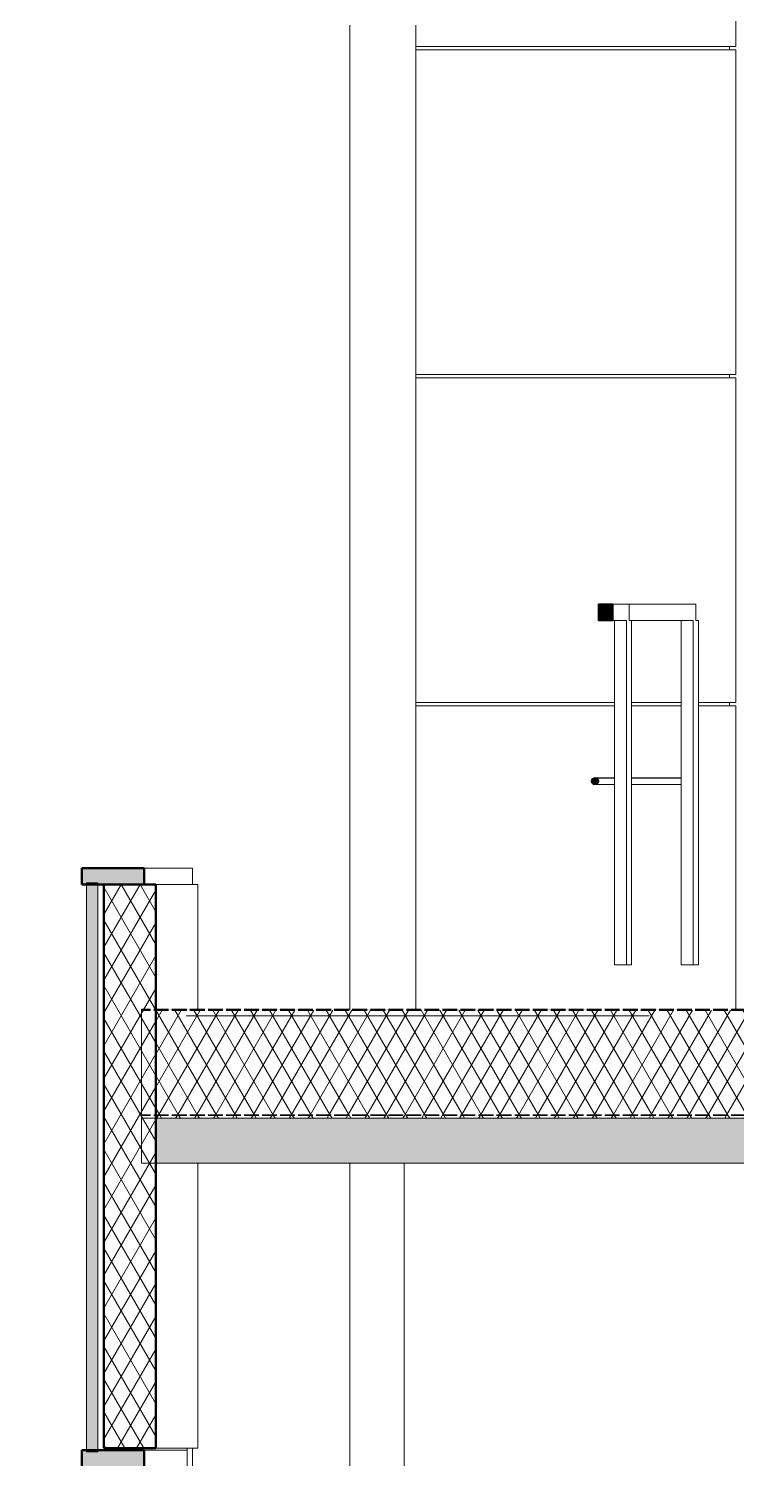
# Model space of a CAD drawing. Header units: millimetres. Extents: x -46169 to 174149, y -86316 to 18123.
# Drawn here: x 107769 to 109927, y -73658 to -69298 of the extents above; entities that cross this region are included whole.
import ezdxf

# ---------------------------------------------------------------- set-up
doc = ezdxf.new("R2010")
doc.units = ezdxf.units.MM
doc.header["$MEASUREMENT"] = 0
for name, pattern in [('Dashed', [2822.222233, 1411.111116, -1411.111116]), ('Hidden Line', [55, 45, -10]), ('Wipeout_Contour', [1000, 0, -1000])]:
    doc.linetypes.add(name, pattern=pattern)
for name, color, linetype, lineweight, true_color in [('A04_A04_1_A-20-M_Roof_Pen_No__162', 7, 'Continuous', 0, 0xe47200), ('A04_A04_1_A-35-M_FFE_Sanitary_Pen_No__105', 7, 'Continuous', 15, 0xa6a6a6), ('A04_A04_1_New_A-20-M_Roof_Pen_No__147', 7, 'Continuous', 0, 0x606060), ('A04_A04_1_New_A-20-M_Roof_Pen_No__149', 7, 'Continuous', 0, 0x2a2a2a), ('A04_A04_1_New_A-20-M_Roof_Pen_No__81', 7, 'Continuous', 20, 0x6a6a6a), ('A04_A04_1_New_A-25-M_Curtain_Wall_Pen_No__144', 7, 'Continuous', 0, 0xc8c8c8), ('A04_A04_1_New_A-25-M_Curtain_Wall_Pen_No__165', 7, 'Continuous', 0, 0x006060), ('A04_A04_1_New_A-25-M_Curtain_Wall_Pen_No__27', 7, 'Continuous', 50, 0x2a2a2a), ('A04_A04_1_New_A-25-M_Wall_Ext_Pen_No__104', 7, 'Continuous', 15, 0xa6a6a6), ('A04_A04_1_New_A-25-M_Wall_Ext_Pen_No__27', 7, 'Continuous', 50, 0x2a2a2a), ('A04_A04_1_New_A-25-M_Wall_Ext_Pen_No__44', 7, 'Continuous', 35, 0x444444), ('A04_A04_1_New_A-25-M_Wall_Ext_Pen_No__64', 7, 'Continuous', 20, 0x606060)]:
    doc.layers.add(name, color=color, linetype=linetype, lineweight=lineweight, true_color=true_color)
for name, color, linetype in [('A04_A04_1_A-35-M_FFE_Sanitary', 7, 'Continuous'), ('A04_A04_1_New_A-20-M_Roof', 7, 'Continuous'), ('A04_A04_1_New_A-25-M_Curtain_Wall', 7, 'Continuous'), ('A04_A04_1_New_A-25-M_Wall_Ext', 7, 'Continuous')]:
    doc.layers.add(name, color=color, linetype=linetype)
for name, color, linetype, lineweight in [('A04_A04_1_New_A-20-M_Roof_Pen_No__193', 7, 'Continuous', 18), ('A04_A04_1_New_A-20-M_Roof_Pen_No__195', 7, 'Continuous', 35), ('A04_A04_1_New_A-20-M_Roof_Pen_No__4', 7, 'Continuous', 20), ('A04_A04_1_New_A-20-M_Roof_Pen_No__85', 8, 'Continuous', 20), ('A04_A04_1_New_A-25-M_Curtain_Wall_Pen_No__1', 7, 'Continuous', 13), ('A04_A04_1_New_A-25-M_Curtain_Wall_Pen_No__87', 8, 'Continuous', 20), ('A04_A04_1_New_A-25-M_Wall_Ext_Pen_No__85', 8, 'Continuous', 20), ('A04_A04_1_New_A-25-M_Wall_Ext_Pen_No__87', 8, 'Continuous', 20)]:
    doc.layers.add(name, color=color, linetype=linetype, lineweight=lineweight)
pattern_1 = [(60, (126439.63, -84457.917), (-43.30127, 25), []), (120, (126439.63, -84457.917), (43.30127, 25), [])]

# ---------------------------------------------------------------- blocks, each defined once
blk = doc.blocks.new('*X20', base_point=(139020.8, -92453.4))
at = {"layer": 'A04_A04_1_A-20-M_Roof_Pen_No__162', "linetype": 'Continuous'}
for points in [[(108290.2, -72288.9), (108140.2, -72288.9), (108140.2, -72290.9), (108290.2, -72290.9)], [(108590.2, -72288.9), (108440.2, -72288.9), (108440.2, -72290.9), (108590.2, -72290.9)], [(108890.2, -72288.9), (108740.2, -72288.9), (108740.2, -72290.9), (108890.2, -72290.9)], [(109190.2, -72288.9), (109040.2, -72288.9), (109040.2, -72290.9), (109190.2, -72290.9)], [(109490.2, -72288.9), (109340.2, -72288.9), (109340.2, -72290.9), (109490.2, -72290.9)], [(109790.2, -72288.9), (109640.2, -72288.9), (109640.2, -72290.9), (109790.2, -72290.9)]]:
    blk.add_hatch(color=256, dxfattribs=at).paths.add_polyline_path(points)

msp = doc.modelspace()

# ---------------------------------------------------------------- wipeouts: each hides what was drawn before it
at = {"color": 254, "linetype": 'Wipeout_Contour', "lineweight": 0, "ltscale": 551333.670906}
msp.add_wipeout([(126400.6, -72288.9), (108112.6, -72288.9), (108112.6, -72290.9), (126400.6, -72290.9)], dxfattribs=at).dxf.layer = 'A04_A04_1_New_A-20-M_Roof'
at = {"color": 254, "linetype": 'Wipeout_Contour', "lineweight": 0, "ltscale": 519574.923754}
msp.add_wipeout([(108121.1, -71907.9), (108252.2, -71907.9), (108268.4, -71857.9), (108121.1, -71857.9)], dxfattribs=at).dxf.layer = 'A04_A04_1_New_A-25-M_Curtain_Wall'
at = {"color": 254, "linetype": 'Wipeout_Contour', "lineweight": 0, "ltscale": 654376.030245}
msp.add_wipeout([(108125.4, -73627.1), (108125.4, -73632.9), (108252.2, -73632.9), (108252.2, -73627.1), (108240.7, -73627.1)], dxfattribs=at).dxf.layer = 'A04_A04_1_New_A-25-M_Curtain_Wall'
at = {"color": 254, "linetype": 'Wipeout_Contour', "lineweight": 0, "ltscale": 522435.032155}
msp.add_wipeout([(109549.6, -71102.9), (109599.5, -71102.9), (109599.5, -71052.9), (109549.6, -71052.9)], dxfattribs=at).dxf.layer = 'A04_A04_1_New_A-25-M_Wall_Ext'

# ---------------------------------------------------------------- next in the draw order: hatches: boundary and pattern name
at = {"layer": 'A04_A04_1_New_A-25-M_Curtain_Wall_Pen_No__144', "linetype": 'Continuous'}
msp.add_hatch(color=256, dxfattribs=at).paths.add_polyline_path([(108121.1, -71857.9), (107930.8, -71857.9), (107930.8, -71907.9), (108121.1, -71907.9)])

# ---------------------------------------------------------------- next in the draw order: block references
at = {"layer": 'A04_A04_1_A-35-M_FFE_Sanitary'}
msp.add_blockref('*X20', (139020.8, -92453.4), dxfattribs=at)

# ---------------------------------------------------------------- next in the draw order: wipeouts: each hides what was drawn before it
at = {"color": 254, "linetype": 'Wipeout_Contour', "lineweight": 0, "ltscale": 519843.27281}
msp.add_wipeout([(108252.2, -71907.9), (108262.9, -71907.9), (108268.4, -71907.9), (108268.4, -71857.9)], dxfattribs=at).dxf.layer = 'A04_A04_1_New_A-25-M_Curtain_Wall'
at = {"color": 254, "linetype": 'Wipeout_Contour', "lineweight": 0, "ltscale": 654659.098895}
msp.add_wipeout([(108252.2, -73657.9), (108268.4, -73657.9), (108268.4, -73627.1), (108262.9, -73627.1), (108252.2, -73627.1)], dxfattribs=at).dxf.layer = 'A04_A04_1_New_A-25-M_Curtain_Wall'
at = {"color": 254, "linetype": 'Wipeout_Contour', "lineweight": 0, "ltscale": 523634.628761}
msp.add_wipeout([(109554.9, -72152.9), (109591.9, -72152.9), (109591.9, -71102.9), (109554.9, -71102.9)], dxfattribs=at).dxf.layer = 'A04_A04_1_New_A-25-M_Wall_Ext'

# ---------------------------------------------------------------- next in the draw order: hatches: boundary and pattern name
at = {"layer": 'A04_A04_1_New_A-25-M_Wall_Ext_Pen_No__104', "linetype": 'Continuous'}
msp.add_hatch(color=256, dxfattribs=at).paths.add_polyline_path([(109506.3, -71102.9), (109549.6, -71102.9), (109549.6, -71052.9), (109506.3, -71052.9)])

# ---------------------------------------------------------------- next in the draw order: wipeouts: each hides what was drawn before it
at = {"color": 254, "linetype": 'Wipeout_Contour', "lineweight": 0, "ltscale": 551673.051606}
msp.add_wipeout([(108112.6, -72290.9), (108112.6, -72610.9), (126400.6, -72610.9), (126400.6, -72290.9)], dxfattribs=at).dxf.layer = 'A04_A04_1_New_A-20-M_Roof'
at = {"color": 254, "linetype": 'Wipeout_Contour', "lineweight": 0, "ltscale": 523523.957088}
msp.add_wipeout([(108121.1, -73632.9), (108121.1, -73682.9), (108252.2, -73682.9), (108252.2, -73632.9)], dxfattribs=at).dxf.layer = 'A04_A04_1_New_A-25-M_Curtain_Wall'
at = {"color": 254, "linetype": 'Wipeout_Contour', "lineweight": 0, "ltscale": 523722.02478}
msp.add_wipeout([(109591.9, -72152.9), (109607.1, -72152.9), (109607.1, -71102.9), (109591.9, -71102.9)], dxfattribs=at).dxf.layer = 'A04_A04_1_New_A-25-M_Wall_Ext'
at = {"color": 254, "linetype": 'Wipeout_Contour', "lineweight": 0, "ltscale": 654244.019082}
msp.add_wipeout([(109495.5, -71582.9), (109500.9, -71584.3), (109554.9, -71584.3), (109554.9, -71583.4), (109553.2, -71582.9)], dxfattribs=at).dxf.layer = 'A04_A04_1_New_A-25-M_Wall_Ext'

# ---------------------------------------------------------------- next in the draw order: hatches: boundary and pattern name
at = {"layer": 'A04_A04_1_New_A-20-M_Roof_Pen_No__85', "linetype": 'Continuous'}
h = msp.add_hatch(dxfattribs=at)
h.set_pattern_fill('Batt_Insulation_0001', color=256, style=0, pattern_type=2)
h.set_pattern_definition(pattern_1)
h.paths.add_polyline_path([(108112.6, -72290.9), (108112.6, -72610.9), (126400.6, -72610.9), (126400.6, -72290.9)])
at = {"layer": 'A04_A04_1_New_A-25-M_Curtain_Wall_Pen_No__144', "linetype": 'Continuous'}
msp.add_hatch(color=256, dxfattribs=at).paths.add_polyline_path([(108121.1, -73632.9), (107930.8, -73632.9), (107930.8, -73682.9), (108121.1, -73682.9)])

# ---------------------------------------------------------------- next in the draw order: wipeouts: each hides what was drawn before it
at = {"color": 254, "linetype": 'Wipeout_Contour', "lineweight": 0, "ltscale": 522860.116798}
msp.add_wipeout([(109599.5, -71102.9), (109802.8, -71102.9), (109802.8, -71052.9), (109599.5, -71052.9)], dxfattribs=at).dxf.layer = 'A04_A04_1_New_A-25-M_Wall_Ext'
at = {"color": 254, "linetype": 'Wipeout_Contour', "lineweight": 0, "ltscale": 523391.116605}
msp.add_wipeout([(109500.9, -71584.3), (109504.9, -71587.9), (109554.9, -71587.9), (109554.9, -71584.3)], dxfattribs=at).dxf.layer = 'A04_A04_1_New_A-25-M_Wall_Ext'

# ---------------------------------------------------------------- next in the draw order: wipeouts: each hides what was drawn before it
at = {"color": 254, "linetype": 'Wipeout_Contour', "lineweight": 0, "ltscale": 552020.882772}
msp.add_wipeout([(108112.6, -72610.9), (108112.6, -72620.9), (126400.6, -72620.9), (126400.6, -72610.9)], dxfattribs=at).dxf.layer = 'A04_A04_1_New_A-20-M_Roof'
at = {"color": 254, "linetype": 'Wipeout_Contour', "lineweight": 0, "ltscale": 1049504.786004107}
msp.add_wipeout([(109905.2, -71357.9), (109905.2, -71362.9), (109925.2, -71362.9), (109925.2, -72288.9), (109935.2, -72288.9), (109935.2, -71362.9), (109955.2, -71362.9), (109955.2, -71357.9)], dxfattribs=at).dxf.layer = 'A04_A04_1_New_A-25-M_Curtain_Wall'
at = {"color": 254, "linetype": 'Wipeout_Contour', "lineweight": 0, "ltscale": 519393.446536}
msp.add_wipeout([(108747.9, -72288.9), (108949.3, -72288.9), (108949.3, -69287.9), (108747.9, -69287.9)], dxfattribs=at).dxf.layer = 'A04_A04_1_New_A-25-M_Wall_Ext'
at = {"color": 254, "linetype": 'Wipeout_Contour', "lineweight": 0, "ltscale": 524314.883577}
msp.add_wipeout([(109758.2, -72152.9), (109794.8, -72152.9), (109794.8, -71102.9), (109758.2, -71102.9)], dxfattribs=at).dxf.layer = 'A04_A04_1_New_A-25-M_Wall_Ext'
at = {"color": 254, "linetype": 'Wipeout_Contour', "lineweight": 0, "ltscale": 523405.154806}
msp.add_wipeout([(109504.9, -71587.9), (109506.3, -71592.9), (109554.9, -71592.9), (109554.9, -71587.9)], dxfattribs=at).dxf.layer = 'A04_A04_1_New_A-25-M_Wall_Ext'

# ---------------------------------------------------------------- next in the draw order: hatches: boundary and pattern name
at = {"layer": 'A04_A04_1_New_A-20-M_Roof_Pen_No__81', "linetype": 'Continuous', "lineweight": 0, "true_color": 0x353535}
msp.add_hatch(color=250, dxfattribs=at).paths.add_polyline_path([(108112.6, -72620.9), (108112.6, -72757.9), (126400.6, -72757.9), (126400.6, -72620.9)])
at = {"layer": 'A04_A04_1_New_A-20-M_Roof_Pen_No__85', "linetype": 'Continuous'}
h = msp.add_hatch(dxfattribs=at)
h.set_pattern_fill('Batt_Insulation_0001', color=256, style=0, pattern_type=2)
h.set_pattern_definition(pattern_1)
h.paths.add_polyline_path([(108112.6, -72610.9), (108112.6, -72620.9), (126400.6, -72620.9), (126400.6, -72610.9)])

# ---------------------------------------------------------------- next in the draw order: wipeouts: each hides what was drawn before it
at = {"color": 254, "linetype": 'Wipeout_Contour', "lineweight": 0, "ltscale": 1308382.364976254}
msp.add_wipeout([(109905.2, -71357.9), (109955.2, -71357.9), (109955.2, -71352.9), (109935.2, -71352.9), (109935.2, -70357.9), (109905.2, -70357.9), (109905.2, -70362.9), (109925.2, -70362.9), (109925.2, -71352.9), (109905.2, -71352.9)], dxfattribs=at).dxf.layer = 'A04_A04_1_New_A-25-M_Curtain_Wall'
at = {"color": 254, "linetype": 'Wipeout_Contour', "lineweight": 0, "ltscale": 521965.455069}
msp.add_wipeout([(108949.3, -71352.9), (108949.3, -71362.9), (109554.9, -71362.9), (109554.9, -71352.9)], dxfattribs=at).dxf.layer = 'A04_A04_1_New_A-25-M_Curtain_Wall'
at = {"color": 254, "linetype": 'Wipeout_Contour', "lineweight": 0, "ltscale": 523407.816031}
msp.add_wipeout([(109758.2, -71352.9), (109607.1, -71352.9), (109607.1, -71362.9), (109758.2, -71362.9)], dxfattribs=at).dxf.layer = 'A04_A04_1_New_A-25-M_Curtain_Wall'
at = {"color": 254, "linetype": 'Wipeout_Contour', "lineweight": 0, "ltscale": 524403.161849}
msp.add_wipeout([(109794.8, -72152.9), (109810.9, -72152.9), (109810.9, -71102.9), (109794.8, -71102.9)], dxfattribs=at).dxf.layer = 'A04_A04_1_New_A-25-M_Wall_Ext'
at = {"color": 254, "linetype": 'Wipeout_Contour', "lineweight": 0, "ltscale": 654937.369647}
msp.add_wipeout([(109607.1, -71582.9), (109607.1, -71584.3), (109758.2, -71584.3), (109758.2, -71583.2), (109757.1, -71582.9)], dxfattribs=at).dxf.layer = 'A04_A04_1_New_A-25-M_Wall_Ext'
at = {"color": 254, "linetype": 'Wipeout_Contour', "lineweight": 0, "ltscale": 523416.097366}
msp.add_wipeout([(109506.3, -71592.9), (109504.9, -71597.9), (109554.9, -71597.9), (109554.9, -71592.9)], dxfattribs=at).dxf.layer = 'A04_A04_1_New_A-25-M_Wall_Ext'

# ---------------------------------------------------------------- next in the draw order: wipeouts: each hides what was drawn before it
at = {"color": 254, "linetype": 'Wipeout_Contour', "lineweight": 0, "ltscale": 1301924.474615607}
msp.add_wipeout([(109905.2, -69357.9), (109905.2, -69362.9), (109925.2, -69362.9), (109925.2, -70352.9), (109905.2, -70352.9), (109905.2, -70357.9), (109935.2, -70357.9), (109935.2, -69407.9), (109927.9, -69407.9), (109927.9, -69357.9)], dxfattribs=at).dxf.layer = 'A04_A04_1_New_A-25-M_Curtain_Wall'
at = {"color": 254, "linetype": 'Wipeout_Contour', "lineweight": 0, "ltscale": 523996.149766}
msp.add_wipeout([(109810.9, -71352.9), (109810.9, -71362.9), (109905.2, -71362.9), (109905.2, -71352.9)], dxfattribs=at).dxf.layer = 'A04_A04_1_New_A-25-M_Curtain_Wall'
at = {"color": 254, "linetype": 'Wipeout_Contour', "lineweight": 0, "ltscale": 782513.126738}
msp.add_wipeout([(107979.4, -73632.9), (108125.4, -73632.9), (108125.4, -73627.1), (107998.2, -73627.1), (107998.2, -71907.9), (107979.4, -71907.9)], dxfattribs=at).dxf.layer = 'A04_A04_1_New_A-25-M_Curtain_Wall'
at = {"color": 254, "linetype": 'Wipeout_Contour', "lineweight": 0, "ltscale": 523906.088856}
msp.add_wipeout([(109607.1, -71584.3), (109607.1, -71587.9), (109758.2, -71587.9), (109758.2, -71584.3)], dxfattribs=at).dxf.layer = 'A04_A04_1_New_A-25-M_Wall_Ext'
at = {"color": 254, "linetype": 'Wipeout_Contour', "lineweight": 0, "ltscale": 523421.012457}
msp.add_wipeout([(109504.9, -71597.9), (109500.9, -71601.6), (109554.9, -71601.6), (109554.9, -71597.9)], dxfattribs=at).dxf.layer = 'A04_A04_1_New_A-25-M_Wall_Ext'
at = {"color": 254, "linetype": 'Wipeout_Contour', "lineweight": 0, "ltscale": 935452.754559}
msp.add_wipeout([(108747.9, -84457.9), (108949.3, -84457.9), (108949.3, -77357.9), (108913.7, -77357.9), (108913.7, -72757.9), (108787.6, -72757.9), (108747.9, -72757.9)], dxfattribs=at).dxf.layer = 'A04_A04_1_New_A-25-M_Wall_Ext'

# ---------------------------------------------------------------- next in the draw order: hatches: boundary and pattern name
at = {"layer": 'A04_A04_1_New_A-25-M_Curtain_Wall_Pen_No__165', "linetype": 'Continuous', "lineweight": 0, "true_color": 0x001818}
msp.add_hatch(color=168, dxfattribs=at).paths.add_polyline_path([(107979.4, -73637.9), (107979.4, -71902.9), (107945.6, -71902.9), (107945.6, -73637.9)])

# ---------------------------------------------------------------- next in the draw order: linework, layer by layer
at = {"layer": 'A04_A04_1_New_A-25-M_Wall_Ext_Pen_No__87', "linetype": 'Continuous'}
msp.add_line((108913.7, -72757.9), (108913.7, -77357.9), dxfattribs=at)

# ---------------------------------------------------------------- next in the draw order: wipeouts: each hides what was drawn before it
at = {"color": 254, "linetype": 'Wipeout_Contour', "lineweight": 0, "ltscale": 1556498.936174721}
msp.add_wipeout([(109905.2, -69357.9), (109927.9, -69357.9), (109927.9, -69307.9), (109935.2, -69307.9), (109935.2, -68362.9), (109955.2, -68362.9), (109955.2, -68357.9), (109905.2, -68357.9), (109905.2, -68362.9), (109925.2, -68362.9), (109925.2, -69352.9), (109905.2, -69352.9)], dxfattribs=at).dxf.layer = 'A04_A04_1_New_A-25-M_Curtain_Wall'
at = {"color": 254, "linetype": 'Wipeout_Contour', "lineweight": 0, "ltscale": 520378.771829}
msp.add_wipeout([(109905.2, -70352.9), (108949.3, -70352.9), (108949.3, -70362.9), (109905.2, -70362.9)], dxfattribs=at).dxf.layer = 'A04_A04_1_New_A-25-M_Curtain_Wall'
at = {"color": 254, "linetype": 'Wipeout_Contour', "lineweight": 0, "ltscale": 523915.555722}
msp.add_wipeout([(109607.1, -71587.9), (109607.1, -71592.9), (109758.2, -71592.9), (109758.2, -71587.9)], dxfattribs=at).dxf.layer = 'A04_A04_1_New_A-25-M_Wall_Ext'
at = {"color": 254, "linetype": 'Wipeout_Contour', "lineweight": 0, "ltscale": 654295.436094}
msp.add_wipeout([(109495.5, -71602.9), (109553.2, -71602.9), (109554.9, -71602.4), (109554.9, -71601.6), (109500.9, -71601.6)], dxfattribs=at).dxf.layer = 'A04_A04_1_New_A-25-M_Wall_Ext'

# ---------------------------------------------------------------- next in the draw order: hatches: boundary and pattern name
at = {"layer": 'A04_A04_1_New_A-25-M_Wall_Ext_Pen_No__104', "linetype": 'Continuous'}
msp.add_hatch(color=256, dxfattribs=at).paths.add_polyline_path([(109490.1, -71601.6), (109495.5, -71602.9), (109500.9, -71601.6), (109504.9, -71597.9), (109506.3, -71592.9), (109504.9, -71587.9), (109500.9, -71584.3), (109495.5, -71582.9), (109490.1, -71584.3), (109486.1, -71587.9), (109484.7, -71592.9), (109486.1, -71597.9)])

# ---------------------------------------------------------------- next in the draw order: wipeouts: each hides what was drawn before it
at = {"color": 254, "linetype": 'Wipeout_Contour', "lineweight": 0, "ltscale": 518226.389879}
msp.add_wipeout([(109905.2, -69352.9), (108949.3, -69352.9), (108949.3, -69362.9), (109905.2, -69362.9)], dxfattribs=at).dxf.layer = 'A04_A04_1_New_A-25-M_Curtain_Wall'
at = {"color": 254, "linetype": 'Wipeout_Contour', "lineweight": 0, "ltscale": 5042646.5782331}
msp.add_wipeout([(108747.9, -69287.9), (107110.2, -69287.9), (107110.2, -84457.9), (107930.8, -84457.9), (107930.8, -84407.9), (107945.6, -84407.9), (107945.6, -82682.9), (107930.8, -82682.9), (107930.8, -82632.9), (107945.6, -82632.9), (107945.6, -80882.9), (107930.8, -80882.9), (107930.8, -80832.9), (107945.6, -80832.9), (107945.6, -79082.9), (107930.8, -79082.9), (107930.8, -79032.9), (107945.6, -79032.9), (107945.6, -77282.9), (107930.8, -77282.9), (107930.8, -77232.9), (107945.6, -77232.9), (107945.6, -75482.9), (107930.8, -75482.9), (107930.8, -75432.9), (107945.6, -75432.9), (107945.6, -73682.9), (107930.8, -73682.9), (107930.8, -73632.9), (107945.6, -73632.9), (107945.6, -71907.9), (107930.8, -71907.9), (107930.8, -71857.9), (108268.4, -71857.9), (108268.4, -71907.9), (108284.9, -71907.9), (108284.9, -72288.9), (108747.9, -72288.9)], dxfattribs=at).dxf.layer = 'A04_A04_1_New_A-25-M_Wall_Ext'
at = {"color": 254, "linetype": 'Wipeout_Contour', "lineweight": 0, "ltscale": 392601.82905}
msp.add_wipeout([(109554.9, -71582.9), (109553.5, -71582.9), (109554.9, -71583.3)], dxfattribs=at).dxf.layer = 'A04_A04_1_New_A-25-M_Wall_Ext'
at = {"color": 254, "linetype": 'Wipeout_Contour', "lineweight": 0, "ltscale": 523926.487598}
msp.add_wipeout([(109607.1, -71597.9), (109758.2, -71597.9), (109758.2, -71592.9), (109607.1, -71592.9)], dxfattribs=at).dxf.layer = 'A04_A04_1_New_A-25-M_Wall_Ext'

# ---------------------------------------------------------------- next in the draw order: linework, layer by layer
at = {"layer": 'A04_A04_1_New_A-25-M_Curtain_Wall_Pen_No__1', "linetype": 'Continuous'}
msp.add_line((107945.6, -71902.9), (107945.6, -73637.9), dxfattribs=at)
at = {"layer": 'A04_A04_1_New_A-25-M_Curtain_Wall_Pen_No__27', "linetype": 'Continuous'}
for p, q in [((107930.8, -71857.9), (107930.8, -71907.9)), ((108121.1, -71857.9), (107930.8, -71857.9)), ((107930.8, -73632.9), (107930.8, -73682.9))]:
    msp.add_line(p, q, dxfattribs=at)
at = {"layer": 'A04_A04_1_New_A-25-M_Curtain_Wall_Pen_No__87', "linetype": 'Continuous'}
msp.add_line((108121.1, -71857.9), (108268.4, -71857.9), dxfattribs=at)
at = {"layer": 'A04_A04_1_New_A-25-M_Wall_Ext_Pen_No__87', "linetype": 'Continuous'}
msp.add_line((108747.9, -72288.9), (108747.9, -69287.9), dxfattribs=at)

# ---------------------------------------------------------------- next in the draw order: wipeouts: each hides what was drawn before it
at = {"color": 254, "linetype": 'Wipeout_Contour', "lineweight": 0, "ltscale": 775422.759041}
msp.add_wipeout([(109925.2, -68362.9), (108946.8, -68362.9), (108946.8, -69287.9), (108949.3, -69287.9), (108949.3, -69352.9), (109925.2, -69352.9)], dxfattribs=at).dxf.layer = 'A04_A04_1_New_A-25-M_Curtain_Wall'
at = {"color": 254, "linetype": 'Wipeout_Contour', "lineweight": 0, "ltscale": 523935.955279}
msp.add_wipeout([(109607.1, -71597.9), (109607.1, -71601.6), (109758.2, -71601.6), (109758.2, -71597.9)], dxfattribs=at).dxf.layer = 'A04_A04_1_New_A-25-M_Wall_Ext'
at = {"color": 254, "linetype": 'Wipeout_Contour', "lineweight": 0, "ltscale": 520153.136176}
msp.add_wipeout([(108156.8, -72288.9), (108284.9, -72288.9), (108284.9, -71907.9), (108156.8, -71907.9)], dxfattribs=at).dxf.layer = 'A04_A04_1_New_A-25-M_Wall_Ext'
at = {"color": 254, "linetype": 'Wipeout_Contour', "lineweight": 0, "ltscale": 798184.00864}
msp.add_wipeout([(108284.9, -73627.1), (108268.4, -73627.1), (108268.4, -84457.9), (108747.9, -84457.9), (108747.9, -72757.9), (108284.9, -72757.9)], dxfattribs=at).dxf.layer = 'A04_A04_1_New_A-25-M_Wall_Ext'

# ---------------------------------------------------------------- next in the draw order: linework, layer by layer
at = {"layer": 'A04_A04_1_New_A-25-M_Curtain_Wall_Pen_No__87', "linetype": 'Continuous'}
for p, q in [((108268.4, -71907.9), (108268.4, -71857.9)), ((108268.4, -75457.9), (108268.4, -73657.9))]:
    msp.add_line(p, q, dxfattribs=at)
at = {"layer": 'A04_A04_1_New_A-25-M_Wall_Ext_Pen_No__87', "linetype": 'Continuous'}
for p, q in [((108284.9, -71907.9), (108284.9, -72288.9)), ((108747.9, -84457.9), (108747.9, -72757.9))]:
    msp.add_line(p, q, dxfattribs=at)

# ---------------------------------------------------------------- next in the draw order: wipeouts: each hides what was drawn before it
at = {"color": 254, "linetype": 'Wipeout_Contour', "lineweight": 0, "ltscale": 519336.230407}
msp.add_wipeout([(109925.2, -69362.9), (108949.3, -69362.9), (108949.3, -70352.9), (109925.2, -70352.9)], dxfattribs=at).dxf.layer = 'A04_A04_1_New_A-25-M_Curtain_Wall'
at = {"color": 254, "linetype": 'Wipeout_Contour', "lineweight": 0, "ltscale": 654989.01599}
msp.add_wipeout([(109758.2, -71601.6), (109607.1, -71601.6), (109607.1, -71602.9), (109757.1, -71602.9), (109758.2, -71602.6)], dxfattribs=at).dxf.layer = 'A04_A04_1_New_A-25-M_Wall_Ext'
at = {"color": 254, "linetype": 'Wipeout_Contour', "lineweight": 0, "ltscale": 522593.885369}
msp.add_wipeout([(108156.8, -73627.1), (108284.9, -73627.1), (108284.9, -72757.9), (108156.8, -72757.9)], dxfattribs=at).dxf.layer = 'A04_A04_1_New_A-25-M_Wall_Ext'

# ---------------------------------------------------------------- next in the draw order: linework, layer by layer
at = {"layer": 'A04_A04_1_New_A-25-M_Curtain_Wall_Pen_No__87', "linetype": 'Continuous'}
for p, q in [((109925.2, -69352.9), (109925.2, -68362.9)), ((109925.2, -69352.9), (109925.2, -68362.9)), ((108949.3, -69352.9), (109925.2, -69352.9)), ((109925.2, -69362.9), (108949.3, -69362.9)), ((109905.2, -69357.9), (109905.2, -69352.9)), ((109905.2, -69362.9), (109905.2, -69357.9)), ((108252.2, -73632.9), (108252.2, -73627.1)), ((108252.2, -73682.9), (108252.2, -73632.9)), ((108268.4, -73657.9), (108268.4, -73627.1))]:
    msp.add_line(p, q, dxfattribs=at)
at = {"layer": 'A04_A04_1_New_A-25-M_Wall_Ext_Pen_No__87', "linetype": 'Continuous'}
msp.add_line((108284.9, -72757.9), (108284.9, -73627.1), dxfattribs=at)

# ---------------------------------------------------------------- next in the draw order: wipeouts: each hides what was drawn before it
at = {"color": 254, "linetype": 'Wipeout_Contour', "lineweight": 0, "ltscale": 3274090.271687954}
msp.add_wipeout([(108949.3, -72288.9), (109925.2, -72288.9), (109925.2, -71362.9), (109810.9, -71362.9), (109810.9, -72152.9), (109794.8, -72152.9), (109758.2, -72152.9), (109758.2, -71602.6), (109757.1, -71602.9), (109607.1, -71602.9), (109607.1, -72152.9), (109554.9, -72152.9), (109554.9, -71602.9), (109553.5, -71602.9), (109495.5, -71602.9), (109490.1, -71601.6), (109486.1, -71597.9), (109484.7, -71592.9), (109486.1, -71587.9), (109490.1, -71584.3), (109495.5, -71582.9), (109553.2, -71582.9), (109554.9, -71582.9), (109554.9, -71362.9), (108949.3, -71362.9)], dxfattribs=at).dxf.layer = 'A04_A04_1_New_A-25-M_Curtain_Wall'
at = {"color": 254, "linetype": 'Wipeout_Contour', "lineweight": 0, "ltscale": 521173.594887}
msp.add_wipeout([(107998.2, -71907.9), (107998.2, -73627.1), (108156.8, -73627.1), (108156.8, -71907.9)], dxfattribs=at).dxf.layer = 'A04_A04_1_New_A-25-M_Wall_Ext'

# ---------------------------------------------------------------- next in the draw order: hatches: boundary and pattern name
at = {"layer": 'A04_A04_1_New_A-25-M_Wall_Ext_Pen_No__85', "linetype": 'Continuous'}
h = msp.add_hatch(dxfattribs=at)
h.set_pattern_fill('Batt_Insulation_0001', color=256, style=0, pattern_type=2)
h.set_pattern_definition(pattern_1)
h.paths.add_polyline_path([(107998.2, -71907.9), (107998.2, -73627.1), (108156.8, -73627.1), (108156.8, -71907.9)])

# ---------------------------------------------------------------- next in the draw order: linework, layer by layer
at = {"layer": 'A04_A04_1_A-35-M_FFE_Sanitary_Pen_No__105', "linetype": 'Dashed'}
msp.add_line((105427.1, -72307.9), (131120.2, -72307.9), dxfattribs=at)
at = {"layer": 'A04_A04_1_New_A-20-M_Roof_Pen_No__147', "linetype": 'Continuous'}
msp.add_line((108112.6, -72620.9), (108112.6, -72757.9), dxfattribs=at)
at = {"layer": 'A04_A04_1_New_A-20-M_Roof_Pen_No__149', "linetype": 'Continuous'}
msp.add_line((126400.6, -72620.9), (108112.6, -72620.9), dxfattribs=at)
at = {"layer": 'A04_A04_1_New_A-20-M_Roof_Pen_No__193', "linetype": 'Continuous', "flags": 128}
msp.add_lwpolyline([(108112.6, -72288.9), (108112.6, -72290.9), (108112.6, -72610.9), (108112.6, -72620.9)], dxfattribs=at)
at = {"layer": 'A04_A04_1_New_A-20-M_Roof_Pen_No__195', "linetype": 'Hidden Line'}
for p, q in [((126400.6, -72288.9), (108112.6, -72288.9)), ((126400.6, -72290.9), (108112.6, -72290.9)), ((126400.6, -72610.9), (108112.6, -72610.9))]:
    msp.add_line(p, q, dxfattribs=at)
at = {"layer": 'A04_A04_1_New_A-20-M_Roof_Pen_No__4', "linetype": 'Continuous'}
msp.add_line((126399.6, -72757.9), (108112.6, -72757.9), dxfattribs=at)
at = {"layer": 'A04_A04_1_New_A-25-M_Curtain_Wall_Pen_No__1', "linetype": 'Continuous'}
for p, q in [((107979.4, -71902.9), (107945.6, -71902.9)), ((107979.4, -71902.9), (107979.4, -73637.9)), ((107979.4, -73637.9), (107945.6, -73637.9))]:
    msp.add_line(p, q, dxfattribs=at)
at = {"layer": 'A04_A04_1_New_A-25-M_Curtain_Wall_Pen_No__27', "linetype": 'Continuous'}
for p, q in [((108121.1, -71857.9), (108121.1, -71907.9)), ((107998.2, -71907.9), (107930.8, -71907.9)), ((108121.1, -71907.9), (107998.2, -71907.9)), ((108121.1, -73632.9), (107930.8, -73632.9)), ((108121.1, -73632.9), (108121.1, -73682.9))]:
    msp.add_line(p, q, dxfattribs=at)
at = {"layer": 'A04_A04_1_New_A-25-M_Curtain_Wall_Pen_No__87', "linetype": 'Continuous'}
msp.add_line((108121.1, -73632.9), (108252.2, -73632.9), dxfattribs=at)
at = {"layer": 'A04_A04_1_New_A-25-M_Wall_Ext_Pen_No__27', "linetype": 'Continuous'}
for p, q in [((107998.2, -71907.9), (107998.2, -73627.1)), ((108156.8, -71907.9), (108121.1, -71907.9)), ((108156.8, -71907.9), (108156.8, -73627.1)), ((108156.8, -73627.1), (107998.2, -73627.1))]:
    msp.add_line(p, q, dxfattribs=at)
at = {"layer": 'A04_A04_1_New_A-25-M_Wall_Ext_Pen_No__44', "linetype": 'Continuous'}
for p, q in [((109486.1, -71587.9), (109484.7, -71592.9)), ((109490.1, -71584.3), (109486.1, -71587.9)), ((109495.5, -71582.9), (109490.1, -71584.3)), ((109495.5, -71582.9), (109500.9, -71584.3)), ((109500.9, -71584.3), (109504.9, -71587.9)), ((109504.9, -71587.9), (109506.3, -71592.9)), ((109484.7, -71592.9), (109486.1, -71597.9)), ((109486.1, -71597.9), (109490.1, -71601.6)), ((109490.1, -71601.6), (109495.5, -71602.9)), ((109500.9, -71601.6), (109495.5, -71602.9)), ((109504.9, -71597.9), (109500.9, -71601.6)), ((109506.3, -71592.9), (109504.9, -71597.9))]:
    msp.add_line(p, q, dxfattribs=at)
at = {"layer": 'A04_A04_1_New_A-25-M_Wall_Ext_Pen_No__64', "linetype": 'Continuous'}
for p, q in [((109495.5, -71582.9), (109553.2, -71582.9)), ((109553.2, -71582.9), (109554.9, -71583.4)), ((109553.4, -71583), (109553.5, -71582.9)), ((109553.5, -71582.9), (109554.9, -71582.9)), ((109553.5, -71582.9), (109554.9, -71583.3)), ((109495.5, -71602.9), (109553.2, -71602.9)), ((109554.9, -71602.4), (109553.2, -71602.9)), ((109553.5, -71602.9), (109553.4, -71602.9)), ((109554.9, -71602.5), (109553.5, -71602.9)), ((109553.5, -71602.9), (109554.9, -71602.9)), ((109554.9, -72152.9), (109591.9, -72152.9)), ((109591.9, -72152.9), (109607.1, -72152.9)), ((109758.2, -72152.9), (109794.8, -72152.9)), ((109794.8, -72152.9), (109810.9, -72152.9))]:
    msp.add_line(p, q, dxfattribs=at)
at = {"layer": 'A04_A04_1_New_A-25-M_Wall_Ext_Pen_No__87', "linetype": 'Continuous'}
for p, q in [((108156.8, -71907.9), (108284.9, -71907.9)), ((108156.8, -73627.1), (108284.9, -73627.1))]:
    msp.add_line(p, q, dxfattribs=at)

# ---------------------------------------------------------------- next in the draw order: wipeouts: each hides what was drawn before it
at = {"color": 254, "linetype": 'Wipeout_Contour', "lineweight": 0, "ltscale": 654696.098852}
msp.add_wipeout([(109607.1, -71362.9), (109607.1, -71582.9), (109757.1, -71582.9), (109758.2, -71583.2), (109758.2, -71362.9)], dxfattribs=at).dxf.layer = 'A04_A04_1_New_A-25-M_Curtain_Wall'

# ---------------------------------------------------------------- next in the draw order: linework, layer by layer
at = {"layer": 'A04_A04_1_New_A-25-M_Wall_Ext_Pen_No__64', "linetype": 'Continuous'}
for p, q in [((109607.1, -71582.9), (109757.1, -71582.9)), ((109757.1, -71582.9), (109758.2, -71583.2)), ((109607.1, -71602.9), (109757.1, -71602.9)), ((109758.2, -71602.6), (109757.1, -71602.9))]:
    msp.add_line(p, q, dxfattribs=at)

# ---------------------------------------------------------------- next in the draw order: wipeouts: each hides what was drawn before it
at = {"color": 254, "linetype": 'Wipeout_Contour', "lineweight": 0, "ltscale": 1567328.354354062}
msp.add_wipeout([(108949.3, -71352.9), (109554.9, -71352.9), (109554.9, -71102.9), (109506.3, -71102.9), (109506.3, -71052.9), (109802.8, -71052.9), (109802.8, -71102.9), (109810.9, -71102.9), (109810.9, -71352.9), (109925.2, -71352.9), (109925.2, -70362.9), (108949.3, -70362.9)], dxfattribs=at).dxf.layer = 'A04_A04_1_New_A-25-M_Curtain_Wall'

# ---------------------------------------------------------------- next in the draw order: linework, layer by layer
at = {"layer": 'A04_A04_1_New_A-25-M_Curtain_Wall_Pen_No__87', "linetype": 'Continuous'}
for p, q in [((109925.2, -70352.9), (109925.2, -69362.9)), ((109925.2, -70352.9), (109925.2, -69362.9)), ((108949.3, -70352.9), (109925.2, -70352.9)), ((109925.2, -70362.9), (108949.3, -70362.9)), ((109905.2, -70357.9), (109905.2, -70352.9)), ((109905.2, -70362.9), (109905.2, -70357.9)), ((109925.2, -71352.9), (109925.2, -70362.9)), ((109925.2, -71352.9), (109925.2, -70362.9)), ((108949.3, -71352.9), (109554.9, -71352.9)), ((109554.9, -71362.9), (108949.3, -71362.9)), ((109810.9, -71352.9), (109925.2, -71352.9)), ((109925.2, -71362.9), (109810.9, -71362.9)), ((109905.2, -71357.9), (109905.2, -71352.9)), ((109905.2, -71362.9), (109905.2, -71357.9)), ((109925.2, -72288.9), (109925.2, -71362.9)), ((109925.2, -72288.9), (109925.2, -71362.9))]:
    msp.add_line(p, q, dxfattribs=at)
at = {"layer": 'A04_A04_1_New_A-25-M_Wall_Ext_Pen_No__44', "linetype": 'Continuous'}
for p, q in [((109506.3, -71052.9), (109506.3, -71102.9)), ((109549.6, -71052.9), (109506.3, -71052.9)), ((109549.6, -71052.9), (109549.6, -71102.9)), ((109549.6, -71102.9), (109506.3, -71102.9))]:
    msp.add_line(p, q, dxfattribs=at)
at = {"layer": 'A04_A04_1_New_A-25-M_Wall_Ext_Pen_No__64', "linetype": 'Continuous'}
for p, q in [((109549.6, -71052.9), (109599.5, -71052.9)), ((109599.5, -71052.9), (109802.8, -71052.9)), ((109802.8, -71102.9), (109802.8, -71052.9)), ((109554.9, -72152.9), (109554.9, -71102.9)), ((109794.8, -72152.9), (109794.8, -71102.9)), ((109802.8, -71102.9), (109810.9, -71102.9)), ((109810.9, -72152.9), (109810.9, -71102.9))]:
    msp.add_line(p, q, dxfattribs=at)
at = {"layer": 'A04_A04_1_New_A-25-M_Wall_Ext_Pen_No__87', "linetype": 'Continuous'}
msp.add_line((108949.3, -69287.9), (108949.3, -72288.9), dxfattribs=at)

# ---------------------------------------------------------------- next in the draw order: wipeouts: each hides what was drawn before it
at = {"color": 254, "linetype": 'Wipeout_Contour', "lineweight": 0, "ltscale": 523124.593014}
msp.add_wipeout([(109758.2, -71102.9), (109607.1, -71102.9), (109607.1, -71352.9), (109758.2, -71352.9)], dxfattribs=at).dxf.layer = 'A04_A04_1_New_A-25-M_Curtain_Wall'

# ---------------------------------------------------------------- next in the draw order: linework, layer by layer
at = {"layer": 'A04_A04_1_New_A-25-M_Curtain_Wall_Pen_No__87', "linetype": 'Continuous'}
for p, q in [((109607.1, -71352.9), (109758.2, -71352.9)), ((109758.2, -71362.9), (109607.1, -71362.9))]:
    msp.add_line(p, q, dxfattribs=at)
at = {"layer": 'A04_A04_1_New_A-25-M_Wall_Ext_Pen_No__64', "linetype": 'Continuous'}
for p, q in [((109599.3, -71102.9), (109599.3, -71052.9)), ((109599.5, -71102.9), (109599.5, -71052.9)), ((109549.6, -71102.9), (109591.9, -71102.9)), ((109591.9, -72152.9), (109591.9, -71102.9)), ((109599.3, -71102.9), (109794.8, -71102.9)), ((109607.1, -72152.9), (109607.1, -71102.9)), ((109758.2, -72152.9), (109758.2, -71102.9))]:
    msp.add_line(p, q, dxfattribs=at)

doc.saveas('drawing.dxf')
